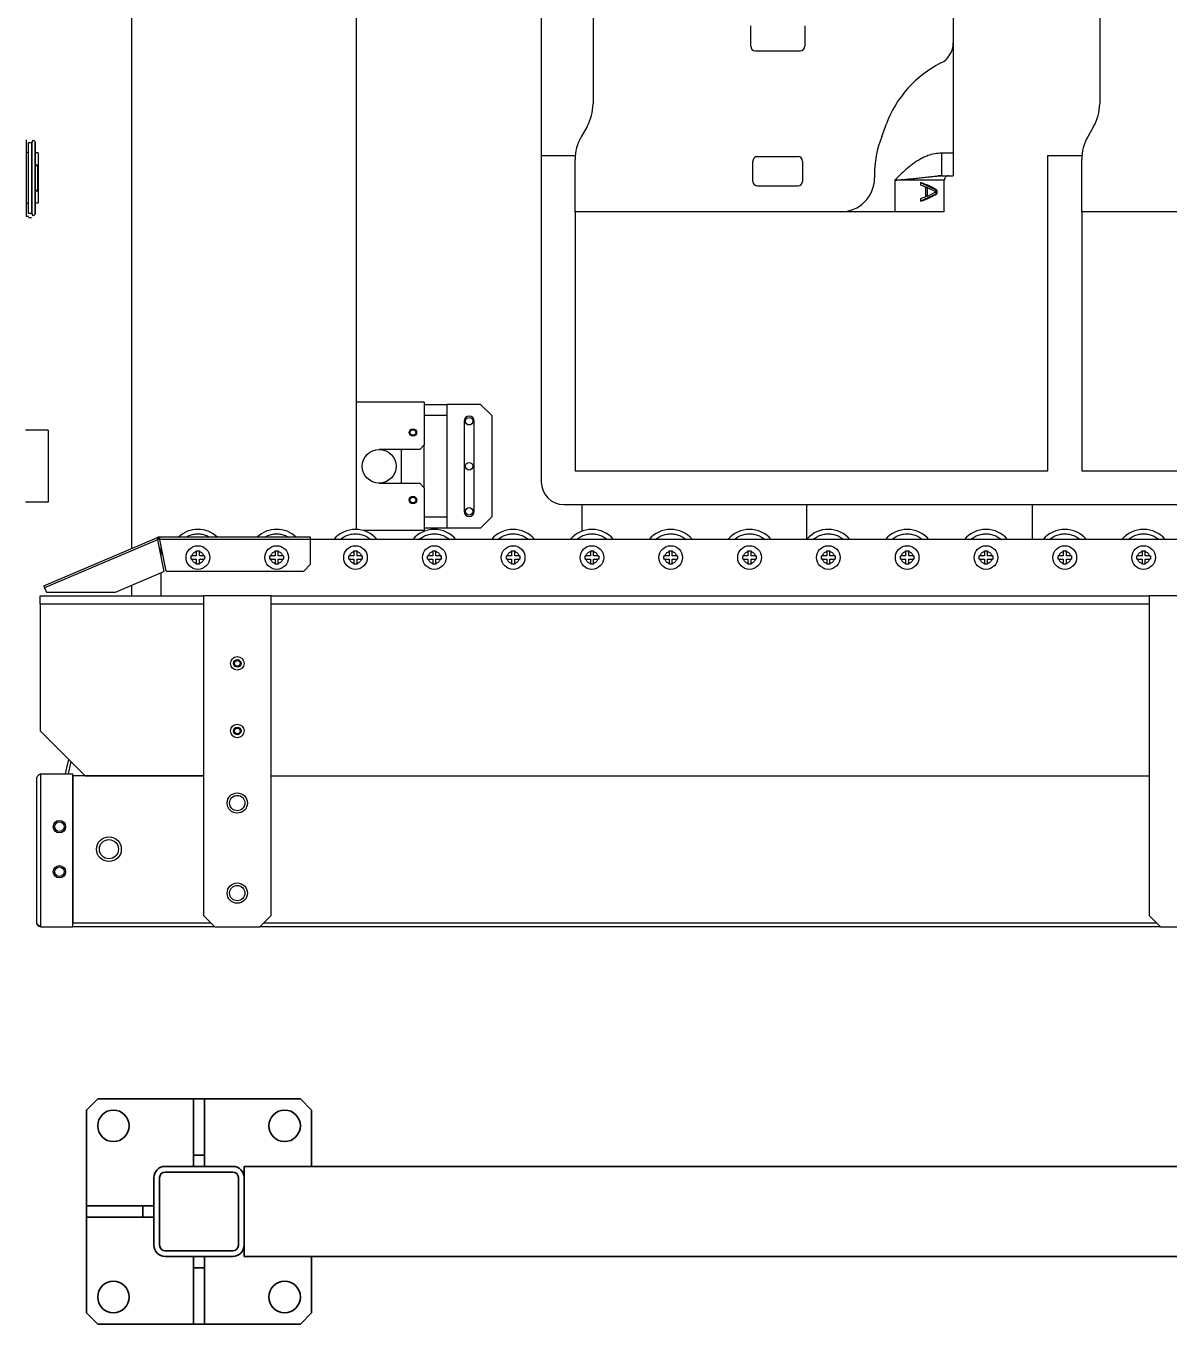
# Model space of a CAD drawing. Header units: millimetres. Extents: x 914 to 910632, y -176 to 682692.
# Drawn here: x 26224 to 26732, y 7520 to 8096 of the extents above; entities that cross this region are included whole.
import ezdxf

# ---------------------------------------------------------------- set-up
doc = ezdxf.new("R2010")
doc.units = ezdxf.units.MM
doc.layers.add('画图', color=3, linetype='Continuous', lineweight=30)

# ---------------------------------------------------------------- blocks, each defined once
blk = doc.blocks.new('SDHGSJH')
at = {"color": 7, "linetype": 'Continuous', "lineweight": 30}
for p, q in [((1543, 504.71), (1523, 504.71)), ((1543, 504.71), (1943, 504.71)), ((1548, 499.71), (1543, 504.71)), ((1943, 504.71), (1938, 499.71)), ((1963, 504.71), (1943, 504.71)), ((1963, 504.71), (2026, 504.71)), ((1968, 499.71), (1963, 504.71)), ((2026, 504.71), (2026, 436.71)), ((2040.26, 504.71), (2026, 504.71)), ((2026, 437.71), (2026, 502.98)), ((2040.26, 504.71), (2040.26, 436.71)), ((2042, 502.98), (2042, 438.45)), ((1548, 357.71), (1548, 499.71)), ((1938, 499.71), (1938, 357.71)), ((1968, 357.71), (1968, 499.71)), ((1938, 437.71), (1548, 437.71)), ((2020.5, 437.71), (1968, 437.71)), ((1968, 437.71), (2026, 437.71)), ((2040.5, 417.71), (2020.5, 437.71)), ((2040.26, 436.71), (2026, 436.71)), ((2040.5, 361.45), (2040.5, 417.71)), ((1518, 357.71), (1548, 357.71)), ((1548, 361.45), (1938, 361.45)), ((1938, 357.71), (1548, 357.71)), ((1938, 357.71), (1968, 357.71)), ((1968, 361.45), (2040.5, 361.45)), ((1987, 357.71), (1968, 357.71)), ((2040.5, 357.71), (1987, 357.71)), ((1987, 347.52), (1987, 357.71)), ((2000, 353.04), (2000, 357.71)), ((2000, 353.04), (2000, 357.71)), ((2040.5, 361.45), (2040.5, 357.71)), ((2007.08, 356.04), (1985.56, 346.91)), ((1988.41, 332.91), (2038.57, 354.2)), ((2038.96, 353.28), (1988.47, 331.85)), ((2037.79, 356.04), (2007.08, 356.04)), ((2038.57, 354.2), (2037.79, 356.04)), ((1923.5, 346.71), (1920.5, 343.71)), ((1984.58, 346.71), (1923.5, 346.71)), ((1984.58, 346.71), (1987.43, 332.71)), ((1988.41, 332.91), (1985.56, 346.91)), ((1547.5, 341.41), (1547.84, 341.41)), ((1547.5, 340.01), (1547.5, 341.41)), ((1549.8, 341.41), (1547.84, 341.41)), ((1549.8, 343.37), (1549.8, 343.71)), ((1549.8, 343.71), (1551.2, 343.71)), ((1549.8, 343.37), (1549.8, 341.41)), ((1551.2, 343.71), (1551.2, 343.37)), ((1551.2, 341.41), (1551.2, 343.37)), ((1553.16, 341.41), (1551.2, 341.41)), ((1553.16, 341.41), (1553.5, 341.41)), ((1553.5, 341.41), (1553.5, 340.01)), ((1582.5, 341.41), (1582.84, 341.41)), ((1582.5, 340.01), (1582.5, 341.41)), ((1584.8, 341.41), (1582.84, 341.41)), ((1584.8, 343.37), (1584.8, 343.71)), ((1584.8, 343.71), (1586.2, 343.71)), ((1584.8, 343.37), (1584.8, 341.41)), ((1586.2, 343.71), (1586.2, 343.37)), ((1586.2, 341.41), (1586.2, 343.37)), ((1588.16, 341.41), (1586.2, 341.41)), ((1588.16, 341.41), (1588.5, 341.41)), ((1588.5, 341.41), (1588.5, 340.01)), ((1617.5, 341.41), (1617.84, 341.41)), ((1617.5, 340.01), (1617.5, 341.41)), ((1619.8, 341.41), (1617.84, 341.41)), ((1619.8, 343.37), (1619.8, 343.71)), ((1619.8, 343.71), (1621.2, 343.71)), ((1619.8, 343.37), (1619.8, 341.41)), ((1621.2, 343.71), (1621.2, 343.37)), ((1621.2, 341.41), (1621.2, 343.37)), ((1623.16, 341.41), (1621.2, 341.41)), ((1623.16, 341.41), (1623.5, 341.41)), ((1623.5, 341.41), (1623.5, 340.01)), ((1652.5, 341.41), (1652.84, 341.41)), ((1652.5, 340.01), (1652.5, 341.41)), ((1654.8, 341.41), (1652.84, 341.41)), ((1654.8, 343.37), (1654.8, 343.71)), ((1654.8, 343.71), (1656.2, 343.71)), ((1654.8, 343.37), (1654.8, 341.41)), ((1656.2, 343.71), (1656.2, 343.37)), ((1656.2, 341.41), (1656.2, 343.37)), ((1658.16, 341.41), (1656.2, 341.41)), ((1658.16, 341.41), (1658.5, 341.41)), ((1658.5, 341.41), (1658.5, 340.01)), ((1687.5, 341.41), (1687.84, 341.41)), ((1687.5, 340.01), (1687.5, 341.41)), ((1689.8, 341.41), (1687.84, 341.41)), ((1689.8, 343.37), (1689.8, 343.71)), ((1689.8, 343.71), (1691.2, 343.71)), ((1689.8, 343.37), (1689.8, 341.41)), ((1691.2, 343.71), (1691.2, 343.37)), ((1691.2, 341.41), (1691.2, 343.37)), ((1693.16, 341.41), (1691.2, 341.41)), ((1693.16, 341.41), (1693.5, 341.41)), ((1693.5, 341.41), (1693.5, 340.01)), ((1722.5, 341.41), (1722.84, 341.41)), ((1722.5, 340.01), (1722.5, 341.41)), ((1724.8, 341.41), (1722.84, 341.41)), ((1724.8, 343.37), (1724.8, 343.71)), ((1724.8, 343.71), (1726.2, 343.71)), ((1724.8, 343.37), (1724.8, 341.41)), ((1726.2, 343.71), (1726.2, 343.37)), ((1726.2, 341.41), (1726.2, 343.37)), ((1728.16, 341.41), (1726.2, 341.41)), ((1728.16, 341.41), (1728.5, 341.41)), ((1728.5, 341.41), (1728.5, 340.01)), ((1757.5, 341.41), (1757.84, 341.41)), ((1757.5, 340.01), (1757.5, 341.41)), ((1759.8, 341.41), (1757.84, 341.41)), ((1759.8, 343.37), (1759.8, 343.71)), ((1759.8, 343.71), (1761.2, 343.71)), ((1759.8, 343.37), (1759.8, 341.41)), ((1761.2, 343.71), (1761.2, 343.37)), ((1761.2, 341.41), (1761.2, 343.37)), ((1763.16, 341.41), (1761.2, 341.41)), ((1763.16, 341.41), (1763.5, 341.41)), ((1763.5, 341.41), (1763.5, 340.01)), ((1792.5, 341.41), (1792.84, 341.41)), ((1792.5, 340.01), (1792.5, 341.41)), ((1794.8, 341.41), (1792.84, 341.41)), ((1794.8, 343.37), (1794.8, 343.71)), ((1794.8, 343.71), (1796.2, 343.71)), ((1794.8, 343.37), (1794.8, 341.41)), ((1796.2, 343.71), (1796.2, 343.37)), ((1796.2, 341.41), (1796.2, 343.37)), ((1798.16, 341.41), (1796.2, 341.41)), ((1798.16, 341.41), (1798.5, 341.41)), ((1798.5, 341.41), (1798.5, 340.01)), ((1827.5, 341.41), (1827.84, 341.41)), ((1827.5, 340.01), (1827.5, 341.41)), ((1829.8, 341.41), (1827.84, 341.41)), ((1829.8, 343.37), (1829.8, 343.71)), ((1829.8, 343.71), (1831.2, 343.71)), ((1829.8, 343.37), (1829.8, 341.41)), ((1831.2, 343.71), (1831.2, 343.37)), ((1831.2, 341.41), (1831.2, 343.37)), ((1833.16, 341.41), (1831.2, 341.41)), ((1833.16, 341.41), (1833.5, 341.41)), ((1833.5, 341.41), (1833.5, 340.01)), ((1862.5, 341.41), (1862.84, 341.41)), ((1862.5, 340.01), (1862.5, 341.41)), ((1864.8, 341.41), (1862.84, 341.41)), ((1864.8, 343.37), (1864.8, 343.71)), ((1864.8, 343.71), (1866.2, 343.71)), ((1864.8, 343.37), (1864.8, 341.41)), ((1866.2, 343.71), (1866.2, 343.37)), ((1866.2, 341.41), (1866.2, 343.37)), ((1868.16, 341.41), (1866.2, 341.41)), ((1868.16, 341.41), (1868.5, 341.41)), ((1868.5, 341.41), (1868.5, 340.01)), ((1897.5, 341.41), (1897.84, 341.41)), ((1897.5, 340.01), (1897.5, 341.41)), ((1899.8, 341.41), (1897.84, 341.41)), ((1899.8, 343.37), (1899.8, 343.71)), ((1899.8, 343.71), (1901.2, 343.71)), ((1899.8, 343.37), (1899.8, 341.41)), ((1901.2, 343.71), (1901.2, 343.37)), ((1901.2, 341.41), (1901.2, 343.37)), ((1903.16, 341.41), (1901.2, 341.41)), ((1903.16, 341.41), (1903.5, 341.41)), ((1903.5, 341.41), (1903.5, 340.01)), ((1920.5, 343.71), (1920.5, 332.71)), ((1932.5, 341.41), (1932.84, 341.41)), ((1932.5, 340.01), (1932.5, 341.41)), ((1934.8, 341.41), (1932.84, 341.41)), ((1934.8, 343.37), (1934.8, 343.71)), ((1934.8, 343.71), (1936.2, 343.71)), ((1934.8, 343.37), (1934.8, 341.41)), ((1936.2, 343.71), (1936.2, 343.37)), ((1936.2, 341.41), (1936.2, 343.37)), ((1938.16, 341.41), (1936.2, 341.41)), ((1938.16, 341.41), (1938.5, 341.41)), ((1938.5, 341.41), (1938.5, 340.01)), ((1967.5, 341.41), (1967.84, 341.41)), ((1967.5, 340.01), (1967.5, 341.41)), ((1969.8, 341.41), (1967.84, 341.41)), ((1969.8, 343.37), (1969.8, 343.71)), ((1969.8, 343.71), (1971.2, 343.71)), ((1969.8, 343.37), (1969.8, 341.41)), ((1971.2, 343.71), (1971.2, 343.37)), ((1971.2, 341.41), (1971.2, 343.37)), ((1973.16, 341.41), (1971.2, 341.41)), ((1973.16, 341.41), (1973.5, 341.41)), ((1973.5, 341.41), (1973.5, 340.01)), ((1547.84, 340.01), (1547.5, 340.01)), ((1547.84, 340.01), (1549.8, 340.01)), ((1549.8, 340.01), (1549.8, 338.05)), ((1549.8, 337.71), (1549.8, 338.05)), ((1551.2, 337.71), (1549.8, 337.71)), ((1551.2, 338.05), (1551.2, 340.01)), ((1551.2, 340.01), (1553.16, 340.01)), ((1551.2, 338.05), (1551.2, 337.71)), ((1553.5, 340.01), (1553.16, 340.01)), ((1582.84, 340.01), (1582.5, 340.01)), ((1582.84, 340.01), (1584.8, 340.01)), ((1584.8, 340.01), (1584.8, 338.05)), ((1584.8, 337.71), (1584.8, 338.05)), ((1586.2, 337.71), (1584.8, 337.71)), ((1586.2, 338.05), (1586.2, 340.01)), ((1586.2, 340.01), (1588.16, 340.01)), ((1586.2, 338.05), (1586.2, 337.71)), ((1588.5, 340.01), (1588.16, 340.01)), ((1617.84, 340.01), (1617.5, 340.01)), ((1617.84, 340.01), (1619.8, 340.01)), ((1619.8, 340.01), (1619.8, 338.05)), ((1619.8, 337.71), (1619.8, 338.05)), ((1621.2, 337.71), (1619.8, 337.71)), ((1621.2, 338.05), (1621.2, 340.01)), ((1621.2, 340.01), (1623.16, 340.01)), ((1621.2, 338.05), (1621.2, 337.71)), ((1623.5, 340.01), (1623.16, 340.01)), ((1652.84, 340.01), (1652.5, 340.01)), ((1652.84, 340.01), (1654.8, 340.01)), ((1654.8, 340.01), (1654.8, 338.05)), ((1654.8, 337.71), (1654.8, 338.05)), ((1656.2, 337.71), (1654.8, 337.71)), ((1656.2, 338.05), (1656.2, 340.01)), ((1656.2, 340.01), (1658.16, 340.01)), ((1656.2, 338.05), (1656.2, 337.71)), ((1658.5, 340.01), (1658.16, 340.01)), ((1687.84, 340.01), (1687.5, 340.01)), ((1687.84, 340.01), (1689.8, 340.01)), ((1689.8, 340.01), (1689.8, 338.05)), ((1689.8, 337.71), (1689.8, 338.05)), ((1691.2, 337.71), (1689.8, 337.71)), ((1691.2, 338.05), (1691.2, 340.01)), ((1691.2, 340.01), (1693.16, 340.01)), ((1691.2, 338.05), (1691.2, 337.71)), ((1693.5, 340.01), (1693.16, 340.01)), ((1722.84, 340.01), (1722.5, 340.01)), ((1722.84, 340.01), (1724.8, 340.01)), ((1724.8, 340.01), (1724.8, 338.05)), ((1724.8, 337.71), (1724.8, 338.05)), ((1726.2, 337.71), (1724.8, 337.71)), ((1726.2, 338.05), (1726.2, 340.01)), ((1726.2, 340.01), (1728.16, 340.01)), ((1726.2, 338.05), (1726.2, 337.71)), ((1728.5, 340.01), (1728.16, 340.01)), ((1757.84, 340.01), (1757.5, 340.01)), ((1757.84, 340.01), (1759.8, 340.01)), ((1759.8, 340.01), (1759.8, 338.05)), ((1759.8, 337.71), (1759.8, 338.05)), ((1761.2, 337.71), (1759.8, 337.71)), ((1761.2, 338.05), (1761.2, 340.01)), ((1761.2, 340.01), (1763.16, 340.01)), ((1761.2, 338.05), (1761.2, 337.71)), ((1763.5, 340.01), (1763.16, 340.01)), ((1792.84, 340.01), (1792.5, 340.01)), ((1792.84, 340.01), (1794.8, 340.01)), ((1794.8, 340.01), (1794.8, 338.05)), ((1794.8, 337.71), (1794.8, 338.05)), ((1796.2, 337.71), (1794.8, 337.71)), ((1796.2, 338.05), (1796.2, 340.01)), ((1796.2, 340.01), (1798.16, 340.01)), ((1796.2, 338.05), (1796.2, 337.71)), ((1798.5, 340.01), (1798.16, 340.01)), ((1827.84, 340.01), (1827.5, 340.01)), ((1827.84, 340.01), (1829.8, 340.01)), ((1829.8, 340.01), (1829.8, 338.05)), ((1829.8, 337.71), (1829.8, 338.05)), ((1831.2, 337.71), (1829.8, 337.71)), ((1831.2, 338.05), (1831.2, 340.01)), ((1831.2, 340.01), (1833.16, 340.01)), ((1831.2, 338.05), (1831.2, 337.71)), ((1833.5, 340.01), (1833.16, 340.01)), ((1862.84, 340.01), (1862.5, 340.01)), ((1862.84, 340.01), (1864.8, 340.01)), ((1864.8, 340.01), (1864.8, 338.05)), ((1864.8, 337.71), (1864.8, 338.05)), ((1866.2, 337.71), (1864.8, 337.71)), ((1866.2, 338.05), (1866.2, 340.01)), ((1866.2, 340.01), (1868.16, 340.01)), ((1866.2, 338.05), (1866.2, 337.71)), ((1868.5, 340.01), (1868.16, 340.01)), ((1897.84, 340.01), (1897.5, 340.01)), ((1897.84, 340.01), (1899.8, 340.01)), ((1899.8, 340.01), (1899.8, 338.05)), ((1899.8, 337.71), (1899.8, 338.05)), ((1901.2, 337.71), (1899.8, 337.71)), ((1901.2, 338.05), (1901.2, 340.01)), ((1901.2, 340.01), (1903.16, 340.01)), ((1901.2, 338.05), (1901.2, 337.71)), ((1903.5, 340.01), (1903.16, 340.01)), ((1932.84, 340.01), (1932.5, 340.01)), ((1932.84, 340.01), (1934.8, 340.01)), ((1934.8, 340.01), (1934.8, 338.05)), ((1934.8, 337.71), (1934.8, 338.05)), ((1936.2, 337.71), (1934.8, 337.71)), ((1936.2, 338.05), (1936.2, 340.01)), ((1936.2, 340.01), (1938.16, 340.01)), ((1936.2, 338.05), (1936.2, 337.71)), ((1938.5, 340.01), (1938.16, 340.01)), ((1967.84, 340.01), (1967.5, 340.01)), ((1967.84, 340.01), (1969.8, 340.01)), ((1969.8, 340.01), (1969.8, 338.05)), ((1969.8, 337.71), (1969.8, 338.05)), ((1971.2, 337.71), (1969.8, 337.71)), ((1971.2, 338.05), (1971.2, 340.01)), ((1971.2, 340.01), (1973.16, 340.01)), ((1971.2, 338.05), (1971.2, 337.71)), ((1973.5, 340.01), (1973.16, 340.01)), ((1986.85, 335.56), (1987, 335.71)), ((1987, 335.71), (1987, 339.84)), ((2000, -336.74), (2000, 336.74)), ((2000, -336.74), (2000, 336.74)), ((1082, 332.71), (1920.5, 332.71)), ((1600, 317.21), (1600, 332.71)), ((1700, 332.59), (1700, 317.21)), ((1800, 317.21), (1800, 329.05)), ((1870, 309.71), (1870, 328.71)), ((1870, 328.71), (1897, 328.71)), ((1920.5, 332.71), (1987.43, 332.71)), ((1920.5, 332.71), (1920.5, 331.71)), ((1920.5, 331.71), (1987.79, 331.71)), ((1987.43, 332.71), (1987.79, 332.71)), ((1987.79, 332.71), (1987.79, 331.71)), ((1988.08, 332.77), (1988.41, 332.91)), ((1988.08, 332.77), (1988.47, 331.85)), ((1845, 327.71), (1840, 322.71)), ((1845, 327.71), (1860, 327.71)), ((1860, 327.71), (1870, 327.71)), ((1860, 322.71), (1860, 327.71)), ((1900, 328.22), (1900, -327.8)), ((1808, 317.21), (1138, 317.21)), ((1840, 277.71), (1840, 322.71)), ((1847.75, 320.21), (1847.75, 280.21)), ((1852.25, 280.21), (1852.25, 320.21)), ((1870, 322.71), (1860, 322.71)), ((1860, 277.71), (1860, 322.71)), ((2037, 316.21), (2047, 316.21)), ((2037, 284.21), (2037, 316.21)), ((1818, 162.21), (1818, 307.21)), ((1870, 309.71), (1872, 307.71)), ((1870, 309.71), (1870, 290.71)), ((1890, 307.71), (1872, 307.71)), ((1880, 307.71), (1880, 292.71)), ((1578, 302.21), (1368, 302.21)), ((1578, 187.21), (1578, 302.21)), ((1803, 302.21), (1593, 302.21)), ((1593, 302.21), (1593, 162.21)), ((1803, 187.21), (1803, 302.21)), ((1872, 292.71), (1870, 290.71)), ((1870, 271.71), (1870, 290.71)), ((1872, 292.71), (1890, 292.71)), ((2037, 284.21), (2047, 284.21)), ((1840, 277.71), (1845, 272.71)), ((1860, 277.71), (1870, 277.71)), ((1860, 272.71), (1860, 277.71)), ((1845, 272.71), (1860, 272.71)), ((1870, 272.71), (1860, 272.71)), ((1870, 271.71), (1900, 271.71)), ((1460, 187.21), (1578, 187.21)), ((1578, 187.21), (1578, 163.93)), ((1639, 187.21), (1639, 173.21)), ((1639, 187.21), (1661, 187.21)), ((1661, 173.21), (1661, 187.21)), ((1661, 187.21), (1685, 187.21)), ((1685, 187.21), (1803, 187.21)), ((1803, 187.21), (1803, 163.93)), ((2042.7, 156.21), (2042.7, 188.21)), ((2042.85, 188.36), (2043.44, 188.95)), ((2042.85, 156.07), (2042.85, 188.36)), ((2043.44, 188.95), (2044.05, 188.24)), ((2044.05, 188.24), (2044.05, 156.18)), ((2045.7, 189.71), (2044.41, 189.71)), ((2044.41, 156.4), (2044.41, 188.03)), ((2044.41, 188.03), (2045.7, 188.03)), ((2046.7, 189.21), (2045.7, 189.21)), ((2045.7, 188.03), (2045.7, 156.4)), ((2046.7, 189.11), (2046.7, 189.21)), ((2046.7, 155.31), (2046.7, 189.11)), ((1642.32, 177.55), (1642.32, 179.21)), ((1642.32, 179.21), (1642.62, 179.21)), ((1649.39, 182.4), (1642.62, 179.21)), ((1642.62, 179.21), (1642.62, 177.55)), ((1646.61, 176.5), (1646.61, 180.25)), ((1647.27, 180.25), (1646.61, 180.25)), ((1647.27, 180.46), (1647.27, 176.3)), ((1649.39, 182.55), (1649.39, 181.3)), ((2041.4, 178.09), (2041.4, 183.31)), ((2042.7, 183.31), (2041.4, 183.31)), ((2045.7, 183.54), (2046.7, 183.54)), ((1642.62, 177.55), (1642.32, 177.55)), ((1642.62, 177.55), (1649.39, 174.35)), ((1646.61, 176.5), (1647.27, 176.5)), ((1649.39, 175.46), (1649.39, 174.21)), ((1702, 164.71), (1702, 173.71)), ((1722, 175.71), (1704, 175.71)), ((1724, 173.71), (1724, 164.71)), ((2041.4, 177.61), (2041.4, 178.09)), ((2041.69, 177.61), (2041.4, 177.61)), ((2041.4, 166.81), (2041.4, 177.61)), ((2041.69, 166.81), (2041.69, 177.61)), ((2042.7, 177.61), (2041.69, 177.61)), ((1640.22, 171.21), (1635, 171.21)), ((1635, 161.21), (1635, 171.21)), ((1641.67, 171.27), (1640.22, 171.02)), ((1640.22, 161.21), (1640.22, 171.21)), ((1641.62, 171.29), (1640.54, 171.23)), ((1670, 171.28), (1670, 172.21)), ((1593, 162.21), (1578, 162.21)), ((1722, 162.71), (1704, 162.71)), ((1818, 162.21), (1803, 162.21)), ((1818, 47.21), (1818, 162.21)), ((2041.4, 166.81), (2041.69, 166.81)), ((2041.4, 166.34), (2041.4, 166.81)), ((2041.4, 161.11), (2041.4, 166.34)), ((2041.69, 166.81), (2042.7, 166.81)), ((1635, 161.21), (1640.22, 161.21)), ((1635, 112.21), (1635, 161.21)), ((2041.4, 161.11), (2042.7, 161.11)), ((2043.44, 155.47), (2042.85, 156.07)), ((2044.05, 156.18), (2043.44, 155.47)), ((2045.7, 156.4), (2044.41, 156.4)), ((2045.7, 160.88), (2046.7, 160.88)), ((1572.68, 149.35), (1575.32, 153.93)), ((1666.82, 153.72), (1664.75, 148.2)), ((1797.68, 149.35), (1800.32, 153.93)), ((2046.7, 155.21), (2046.7, 155.31)), ((1570, 50.07), (1570, 139.35)), ((1795, 50.07), (1795, 139.35)), ((1723, 115.71), (1703, 115.71)), ((1635, 77.21), (1635, 112.21)), ((1701, 104.71), (1701, 113.71)), ((1725, 113.71), (1725, 104.71))]:
    blk.add_line(p, q, dxfattribs=at)
at = {"color": 8, "linetype": 'Continuous', "lineweight": 30}
for p, q in [((1544.74, 502.98), (1941.26, 502.98)), ((1964.74, 502.98), (2026, 502.98)), ((1639, 173.21), (1661, 173.21)), ((2041.4, 178.09), (2042.7, 178.09)), ((1640.22, 171.21), (1641.73, 171.28)), ((2042.7, 166.34), (2041.4, 166.34))]:
    blk.add_line(p, q, dxfattribs=at)
at = {"color": 7, "linetype": 'Continuous', "lineweight": 30, "flags": 128}
for points in [[(2029.27, 436.71), (2028.75, 434.09), (2027.77, 430.44)], [(2038.96, 353.28), (2038.95, 353.3), (2038.93, 353.35), (2038.89, 353.44), (2038.84, 353.55), (2038.79, 353.69), (2038.72, 353.85), (2038.64, 354.02), (2038.57, 354.2)]]:
    blk.add_lwpolyline(points, dxfattribs=at)
at = {"color": 7, "linetype": 'Continuous', "lineweight": 30}
for centre, radius in [((1953, 489.71), 4.5), ((1953, 489.71), 3.4), ((2032, 480.21), 2.75), ((2032, 480.21), 2.1), ((2010, 470.21), 5.5), ((2010, 470.21), 4.25), ((2032, 460.21), 2.75), ((2032, 460.21), 2.1), ((1953, 449.71), 4.5), ((1953, 449.71), 3.4), ((1953, 417.71), 3), ((1953, 417.71), 1.7), ((1953, 417.71), 1.25), ((1953, 387.71), 3), ((1953, 387.71), 1.7), ((1953, 387.71), 1.25), ((1550.5, 340.71), 5.25), ((1585.5, 340.71), 5.25), ((1620.5, 340.71), 5.25), ((1655.5, 340.71), 5.25), ((1690.5, 340.71), 5.25), ((1725.5, 340.71), 5.25), ((1760.5, 340.71), 5.25), ((1795.5, 340.71), 5.25), ((1830.5, 340.71), 5.25), ((1865.5, 340.71), 5.25), ((1900.5, 340.71), 5.25), ((1935.5, 340.71), 5.25), ((1970.5, 340.71), 5.25), ((1850, 320.21), 1.65), ((1875, 315.21), 1.65), ((1875, 315.21), 1.25), ((1890, 300.21), 7.5), ((1850, 300.21), 1.65), ((1875, 285.21), 1.65), ((1875, 285.21), 1.25), ((1850, 280.21), 1.65)]:
    blk.add_circle(centre, radius, dxfattribs=at)
at = {"color": 8, "linetype": 'Continuous', "lineweight": 30}
blk.add_arc((1980, 445.21), 48.85, 343.53649, 349.97853, dxfattribs=at)
at = {"color": 7, "linetype": 'Continuous', "lineweight": 30}
for centre, radius, start, end in [((1550.5, 340.71), 12.5, 219.79182, 320.20818), ((1585.5, 340.71), 12.5, 219.79182, 320.20818), ((1620.5, 340.71), 12.5, 219.79182, 320.20818), ((1655.5, 340.71), 12.5, 219.79182, 320.20818), ((1690.5, 340.71), 12.5, 219.79182, 319.4642), ((1725.5, 340.71), 12.5, 219.79182, 320.20818), ((1760.5, 340.71), 12.5, 219.79182, 320.20818), ((1795.5, 340.71), 12.5, 219.79182, 320.20818), ((1830.5, 340.71), 12.5, 219.79182, 320.20818), ((1865.5, 340.71), 12.5, 219.79182, 320.20818), ((1900.5, 340.71), 12.5, 219.79182, 320.20818), ((1935.5, 340.71), 12.5, 226.05448, 313.94552), ((1970.5, 340.71), 12.5, 226.05448, 313.94552), ((1987.79, 333.45), 0.737, 270, 293), ((1987.79, 333.45), 1.74, 270, 293), ((1808, 307.21), 10, 0, 90), ((1850, 320.21), 2.25, 0, 180), ((1850, 280.21), 2.25, 180, 0), ((1685, 172.21), 15, 90, 180), ((1637, 173.21), 2, 270, 0), ((1704, 173.71), 2, 90, 180), ((1722, 173.71), 2, 0, 90), ((1620, 171.28), 50, 339.44395, 0), ((1558, 163.93), 20, 330, 0), ((1704, 164.71), 2, 180, 270), ((1722, 164.71), 2, 270, 0), ((1783, 163.93), 20, 330, 0), ((1590, 139.35), 20, 150, 180), ((1617.93, 165.76), 50, 296.81873, 339.44395), ((1815, 139.35), 20, 150, 180), ((1645, 112.21), 10, 116.81873, 180), ((1703, 113.71), 2, 90, 180), ((1723, 113.71), 2, 0, 90)]:
    blk.add_arc(centre, radius, start, end, dxfattribs=at)
for centre, major_axis, ratio, start_param, end_param in [((1661, 180.88), (-21.97, -5.46), 0.222648, 5.213182, 5.671735), ((1661, 179.73), (-21.97, -5.34), 0.218533, 5.372125, 5.634447), ((1661, 179.66), (-21.97, -5.34), 0.218533, 5.215446, 5.333273), ((1661, 175.88), (-21.97, 5.46), 0.222648, 0.611451, 1.070003), ((1661, 177.02), (-21.97, 5.34), 0.218533, 0.648739, 0.91106), ((1661, 177.09), (-21.97, 5.34), 0.218533, 0.949912, 1.067739)]:
    blk.add_ellipse(centre, major_axis=major_axis, ratio=ratio, start_param=start_param, end_param=end_param, dxfattribs=at)
for points, knots in [([(2042, 502.98), (2041.97, 503.12), (2041.92, 503.42), (2041.5, 503.86), (2040.92, 504.29), (2040.48, 504.58), (2040.26, 504.71)], [0, 0, 0, 0, 0.254701, 0.50957, 0.764472, 1, 1, 1, 1]), ([(2040.26, 504.71), (2040.49, 504.69), (2040.95, 504.63), (2041.52, 504.23), (2041.92, 503.66), (2041.97, 503.2), (2042, 502.98)], [0, 0, 0, 0, 0.250005, 0.5, 0.749995, 1, 1, 1, 1]), ([(2040.26, 436.71), (2040.49, 436.86), (2040.95, 437.15), (2041.52, 437.58), (2041.92, 438.01), (2041.97, 438.3), (2042, 438.45)], [0, 0, 0, 0, 0.250008, 0.49999, 0.749992, 1, 1, 1, 1]), ([(1547.84, 341.41), (1547.92, 341.64), (1548.08, 342.1), (1548.53, 342.68), (1549.12, 343.14), (1549.57, 343.29), (1549.8, 343.37)], [0, 0, 0, 0, 0.2456202, 0.5000027, 0.754418, 1, 1, 1, 1]), ([(1551.2, 343.37), (1551.43, 343.29), (1551.88, 343.14), (1552.47, 342.68), (1552.92, 342.1), (1553.08, 341.64), (1553.16, 341.41)], [0, 0, 0, 0, 0.245582, 0.4999973, 0.7543798, 1, 1, 1, 1]), ([(1582.84, 341.41), (1582.92, 341.64), (1583.08, 342.1), (1583.53, 342.68), (1584.12, 343.14), (1584.57, 343.29), (1584.8, 343.37)], [0, 0, 0, 0, 0.2456202, 0.5000027, 0.754418, 1, 1, 1, 1]), ([(1586.2, 343.37), (1586.43, 343.29), (1586.88, 343.14), (1587.47, 342.68), (1587.92, 342.1), (1588.08, 341.64), (1588.16, 341.41)], [0, 0, 0, 0, 0.245619, 0.5, 0.754381, 1, 1, 1, 1]), ([(1617.84, 341.41), (1617.92, 341.64), (1618.08, 342.1), (1618.53, 342.68), (1619.12, 343.14), (1619.57, 343.29), (1619.8, 343.37)], [0, 0, 0, 0, 0.2456084, 0.4999949, 0.7544141, 1, 1, 1, 1]), ([(1621.2, 343.37), (1621.43, 343.29), (1621.88, 343.14), (1622.47, 342.68), (1622.92, 342.1), (1623.08, 341.64), (1623.16, 341.41)], [0, 0, 0, 0, 0.2455859, 0.5000051, 0.7543916, 1, 1, 1, 1]), ([(1652.84, 341.41), (1652.92, 341.64), (1653.08, 342.1), (1653.53, 342.68), (1654.12, 343.14), (1654.57, 343.29), (1654.8, 343.37)], [0, 0, 0, 0, 0.245619, 0.5, 0.754381, 1, 1, 1, 1]), ([(1656.2, 343.37), (1656.43, 343.29), (1656.88, 343.14), (1657.47, 342.68), (1657.92, 342.1), (1658.08, 341.64), (1658.16, 341.41)], [0, 0, 0, 0, 0.245582, 0.4999973, 0.7543798, 1, 1, 1, 1]), ([(1687.84, 341.41), (1687.92, 341.64), (1688.08, 342.1), (1688.53, 342.68), (1689.12, 343.14), (1689.57, 343.29), (1689.8, 343.37)], [0, 0, 0, 0, 0.2456202, 0.5000027, 0.754418, 1, 1, 1, 1]), ([(1691.2, 343.37), (1691.43, 343.29), (1691.88, 343.14), (1692.47, 342.68), (1692.92, 342.1), (1693.08, 341.64), (1693.16, 341.41)], [0, 0, 0, 0, 0.245582, 0.4999973, 0.7543798, 1, 1, 1, 1]), ([(1722.84, 341.41), (1722.92, 341.64), (1723.08, 342.1), (1723.53, 342.68), (1724.12, 343.14), (1724.57, 343.29), (1724.8, 343.37)], [0, 0, 0, 0, 0.2456084, 0.4999949, 0.7544141, 1, 1, 1, 1]), ([(1726.2, 343.37), (1726.43, 343.29), (1726.88, 343.14), (1727.47, 342.68), (1727.92, 342.1), (1728.08, 341.64), (1728.16, 341.41)], [0, 0, 0, 0, 0.245619, 0.5, 0.754381, 1, 1, 1, 1]), ([(1757.84, 341.41), (1757.92, 341.64), (1758.08, 342.1), (1758.53, 342.68), (1759.12, 343.14), (1759.57, 343.29), (1759.8, 343.37)], [0, 0, 0, 0, 0.245619, 0.5, 0.754381, 1, 1, 1, 1]), ([(1761.2, 343.37), (1761.43, 343.29), (1761.88, 343.14), (1762.47, 342.68), (1762.92, 342.1), (1763.08, 341.64), (1763.16, 341.41)], [0, 0, 0, 0, 0.2455859, 0.5000051, 0.7543916, 1, 1, 1, 1]), ([(1792.84, 341.41), (1792.92, 341.64), (1793.08, 342.1), (1793.53, 342.68), (1794.12, 343.14), (1794.57, 343.29), (1794.8, 343.37)], [0, 0, 0, 0, 0.2456202, 0.5000027, 0.754418, 1, 1, 1, 1]), ([(1796.2, 343.37), (1796.43, 343.29), (1796.88, 343.14), (1797.47, 342.68), (1797.92, 342.1), (1798.08, 341.64), (1798.16, 341.41)], [0, 0, 0, 0, 0.245582, 0.4999973, 0.7543798, 1, 1, 1, 1]), ([(1827.84, 341.41), (1827.92, 341.64), (1828.08, 342.1), (1828.53, 342.68), (1829.12, 343.14), (1829.57, 343.29), (1829.8, 343.37)], [0, 0, 0, 0, 0.2456202, 0.5000027, 0.754418, 1, 1, 1, 1]), ([(1831.2, 343.37), (1831.43, 343.29), (1831.88, 343.14), (1832.47, 342.68), (1832.92, 342.1), (1833.08, 341.64), (1833.16, 341.41)], [0, 0, 0, 0, 0.245619, 0.5, 0.754381, 1, 1, 1, 1]), ([(1862.84, 341.41), (1862.92, 341.64), (1863.08, 342.1), (1863.53, 342.68), (1864.12, 343.14), (1864.57, 343.29), (1864.8, 343.37)], [0, 0, 0, 0, 0.2456084, 0.4999949, 0.7544141, 1, 1, 1, 1]), ([(1866.2, 343.37), (1866.43, 343.29), (1866.88, 343.14), (1867.47, 342.68), (1867.92, 342.1), (1868.08, 341.64), (1868.16, 341.41)], [0, 0, 0, 0, 0.245617, 0.499995, 0.754399, 1, 1, 1, 1]), ([(1897.84, 341.41), (1897.92, 341.64), (1898.08, 342.1), (1898.53, 342.68), (1899.12, 343.14), (1899.57, 343.29), (1899.8, 343.37)], [0, 0, 0, 0, 0.245619, 0.5, 0.754381, 1, 1, 1, 1]), ([(1901.2, 343.37), (1901.43, 343.29), (1901.88, 343.14), (1902.47, 342.68), (1902.92, 342.1), (1903.08, 341.64), (1903.16, 341.41)], [0, 0, 0, 0, 0.245582, 0.4999973, 0.7543798, 1, 1, 1, 1]), ([(1932.84, 341.41), (1932.92, 341.64), (1933.08, 342.1), (1933.53, 342.68), (1934.12, 343.14), (1934.57, 343.29), (1934.8, 343.37)], [0, 0, 0, 0, 0.2456202, 0.5000027, 0.754418, 1, 1, 1, 1]), ([(1936.2, 343.37), (1936.43, 343.29), (1936.88, 343.14), (1937.47, 342.68), (1937.92, 342.1), (1938.08, 341.64), (1938.16, 341.41)], [0, 0, 0, 0, 0.245582, 0.4999973, 0.7543798, 1, 1, 1, 1]), ([(1967.84, 341.41), (1967.92, 341.64), (1968.08, 342.1), (1968.53, 342.68), (1969.12, 343.14), (1969.57, 343.29), (1969.8, 343.37)], [0, 0, 0, 0, 0.2456202, 0.5000027, 0.754418, 1, 1, 1, 1]), ([(1971.2, 343.37), (1971.43, 343.29), (1971.88, 343.14), (1972.47, 342.68), (1972.92, 342.1), (1973.08, 341.64), (1973.16, 341.41)], [0, 0, 0, 0, 0.245619, 0.5, 0.754381, 1, 1, 1, 1]), ([(1549.8, 338.05), (1549.57, 338.13), (1549.12, 338.29), (1548.53, 338.75), (1548.08, 339.33), (1547.92, 339.79), (1547.84, 340.01)], [0, 0, 0, 0, 0.245583, 0.5, 0.754417, 1, 1, 1, 1]), ([(1553.16, 340.01), (1553.08, 339.79), (1552.92, 339.33), (1552.47, 338.75), (1551.88, 338.29), (1551.43, 338.13), (1551.2, 338.05)], [0, 0, 0, 0, 0.245583, 0.5, 0.754417, 1, 1, 1, 1]), ([(1584.8, 338.05), (1584.57, 338.13), (1584.12, 338.29), (1583.53, 338.75), (1583.08, 339.33), (1582.92, 339.79), (1582.84, 340.01)], [0, 0, 0, 0, 0.245583, 0.5, 0.754417, 1, 1, 1, 1]), ([(1588.16, 340.01), (1588.08, 339.79), (1587.92, 339.33), (1587.47, 338.75), (1586.88, 338.29), (1586.43, 338.13), (1586.2, 338.05)], [0, 0, 0, 0, 0.245582, 0.4999973, 0.7543798, 1, 1, 1, 1]), ([(1619.8, 338.05), (1619.57, 338.13), (1619.12, 338.29), (1618.53, 338.75), (1618.08, 339.33), (1617.92, 339.79), (1617.84, 340.01)], [0, 0, 0, 0, 0.2455872, 0.5000078, 0.7544284, 1, 1, 1, 1]), ([(1623.16, 340.01), (1623.08, 339.79), (1622.92, 339.33), (1622.47, 338.75), (1621.88, 338.29), (1621.43, 338.13), (1621.2, 338.05)], [0, 0, 0, 0, 0.245572, 0.499992, 0.754413, 1, 1, 1, 1]), ([(1654.8, 338.05), (1654.57, 338.13), (1654.12, 338.29), (1653.53, 338.75), (1653.08, 339.33), (1652.92, 339.79), (1652.84, 340.01)], [0, 0, 0, 0, 0.2456202, 0.5000027, 0.754418, 1, 1, 1, 1]), ([(1658.16, 340.01), (1658.08, 339.79), (1657.92, 339.33), (1657.47, 338.75), (1656.88, 338.29), (1656.43, 338.13), (1656.2, 338.05)], [0, 0, 0, 0, 0.245583, 0.5, 0.754417, 1, 1, 1, 1]), ([(1689.8, 338.05), (1689.57, 338.13), (1689.12, 338.29), (1688.53, 338.75), (1688.08, 339.33), (1687.92, 339.79), (1687.84, 340.01)], [0, 0, 0, 0, 0.245583, 0.5, 0.754417, 1, 1, 1, 1]), ([(1693.16, 340.01), (1693.08, 339.79), (1692.92, 339.33), (1692.47, 338.75), (1691.88, 338.29), (1691.43, 338.13), (1691.2, 338.05)], [0, 0, 0, 0, 0.245583, 0.5, 0.754417, 1, 1, 1, 1]), ([(1724.8, 338.05), (1724.57, 338.13), (1724.12, 338.29), (1723.53, 338.75), (1723.08, 339.33), (1722.92, 339.79), (1722.84, 340.01)], [0, 0, 0, 0, 0.2455872, 0.5000078, 0.7544284, 1, 1, 1, 1]), ([(1728.16, 340.01), (1728.08, 339.79), (1727.92, 339.33), (1727.47, 338.75), (1726.88, 338.29), (1726.43, 338.13), (1726.2, 338.05)], [0, 0, 0, 0, 0.245582, 0.4999973, 0.7543798, 1, 1, 1, 1]), ([(1759.8, 338.05), (1759.57, 338.13), (1759.12, 338.29), (1758.53, 338.75), (1758.08, 339.33), (1757.92, 339.79), (1757.84, 340.01)], [0, 0, 0, 0, 0.2456202, 0.5000027, 0.754418, 1, 1, 1, 1]), ([(1763.16, 340.01), (1763.08, 339.79), (1762.92, 339.33), (1762.47, 338.75), (1761.88, 338.29), (1761.43, 338.13), (1761.2, 338.05)], [0, 0, 0, 0, 0.245572, 0.499992, 0.754413, 1, 1, 1, 1]), ([(1794.8, 338.05), (1794.57, 338.13), (1794.12, 338.29), (1793.53, 338.75), (1793.08, 339.33), (1792.92, 339.79), (1792.84, 340.01)], [0, 0, 0, 0, 0.245583, 0.5, 0.754417, 1, 1, 1, 1]), ([(1798.16, 340.01), (1798.08, 339.79), (1797.92, 339.33), (1797.47, 338.75), (1796.88, 338.29), (1796.43, 338.13), (1796.2, 338.05)], [0, 0, 0, 0, 0.245583, 0.5, 0.754417, 1, 1, 1, 1]), ([(1829.8, 338.05), (1829.57, 338.13), (1829.12, 338.29), (1828.53, 338.75), (1828.08, 339.33), (1827.92, 339.79), (1827.84, 340.01)], [0, 0, 0, 0, 0.245583, 0.5, 0.754417, 1, 1, 1, 1]), ([(1833.16, 340.01), (1833.08, 339.79), (1832.92, 339.33), (1832.47, 338.75), (1831.88, 338.29), (1831.43, 338.13), (1831.2, 338.05)], [0, 0, 0, 0, 0.245582, 0.4999973, 0.7543798, 1, 1, 1, 1]), ([(1864.8, 338.05), (1864.57, 338.13), (1864.12, 338.29), (1863.53, 338.75), (1863.08, 339.33), (1862.92, 339.79), (1862.84, 340.01)], [0, 0, 0, 0, 0.2455872, 0.5000078, 0.7544284, 1, 1, 1, 1]), ([(1868.16, 340.01), (1868.08, 339.79), (1867.92, 339.33), (1867.47, 338.75), (1866.88, 338.29), (1866.43, 338.13), (1866.2, 338.05)], [0, 0, 0, 0, 0.245564, 0.500002, 0.754382, 1, 1, 1, 1]), ([(1899.8, 338.05), (1899.57, 338.13), (1899.12, 338.29), (1898.53, 338.75), (1898.08, 339.33), (1897.92, 339.79), (1897.84, 340.01)], [0, 0, 0, 0, 0.2456202, 0.5000027, 0.754418, 1, 1, 1, 1]), ([(1903.16, 340.01), (1903.08, 339.79), (1902.92, 339.33), (1902.47, 338.75), (1901.88, 338.29), (1901.43, 338.13), (1901.2, 338.05)], [0, 0, 0, 0, 0.245583, 0.5, 0.754417, 1, 1, 1, 1]), ([(1934.8, 338.05), (1934.57, 338.13), (1934.12, 338.29), (1933.53, 338.75), (1933.08, 339.33), (1932.92, 339.79), (1932.84, 340.01)], [0, 0, 0, 0, 0.245583, 0.5, 0.754417, 1, 1, 1, 1]), ([(1938.16, 340.01), (1938.08, 339.79), (1937.92, 339.33), (1937.47, 338.75), (1936.88, 338.29), (1936.43, 338.13), (1936.2, 338.05)], [0, 0, 0, 0, 0.245583, 0.5, 0.754417, 1, 1, 1, 1]), ([(1969.8, 338.05), (1969.57, 338.13), (1969.12, 338.29), (1968.53, 338.75), (1968.08, 339.33), (1967.92, 339.79), (1967.84, 340.01)], [0, 0, 0, 0, 0.245583, 0.5, 0.754417, 1, 1, 1, 1]), ([(1973.16, 340.01), (1973.08, 339.79), (1972.92, 339.33), (1972.47, 338.75), (1971.88, 338.29), (1971.43, 338.13), (1971.2, 338.05)], [0, 0, 0, 0, 0.245582, 0.4999973, 0.7543798, 1, 1, 1, 1]), ([(1987.79, 331.71), (1987.76, 331.73), (1987.7, 331.76), (1987.61, 331.99), (1987.52, 332.32), (1987.46, 332.58), (1987.43, 332.71)], [0, 0, 0, 0, 0.249971, 0.500035, 0.749998, 1, 1, 1, 1]), ([(1988.41, 332.91), (1988.43, 332.78), (1988.48, 332.51), (1988.53, 332.18), (1988.53, 331.93), (1988.49, 331.88), (1988.47, 331.85)], [0, 0, 0, 0, 0.249983, 0.499997, 0.750014, 1, 1, 1, 1]), ([(2042.85, 188.36), (2042.82, 188.34), (2042.78, 188.29), (2042.73, 188.25), (2042.71, 188.22), (2042.7, 188.21), (2042.7, 188.21)], [0, 0, 0, 0, 0.2835309, 0.5411474, 0.7776579, 1, 1, 1, 1]), ([(2042.7, 188.21), (2042.7, 188.21), (2042.71, 188.22), (2042.73, 188.25), (2042.78, 188.29), (2042.82, 188.34), (2042.85, 188.36)], [0, 0, 0, 0, 0.222294, 0.459012, 0.716347, 1, 1, 1, 1]), ([(2044.41, 188.03), (2044.37, 188.03), (2044.3, 188.04), (2044.16, 188.11), (2044.1, 188.19), (2044.05, 188.24)], [0, 0, 0, 0, 0.23581, 0.500801, 1, 1, 1, 1]), ([(1640.22, 161.21), (1641.24, 161.27), (1643.3, 161.38), (1645.92, 162.13), (1648.12, 163.02), (1649.95, 163.97), (1651.83, 165.13), (1653.73, 166.5), (1655.62, 168.06), (1657.42, 169.69), (1659.2, 171.41), (1660.38, 172.6), (1661, 173.21)], [0, 0, 0, 0, 0.124884, 0.249809, 0.329578, 0.412736, 0.499847, 0.598905, 0.697884, 0.796583, 0.894156, 1, 1, 1, 1]), ([(2042.7, 156.21), (2042.7, 156.21), (2042.71, 156.21), (2042.73, 156.18), (2042.78, 156.13), (2042.82, 156.09), (2042.85, 156.07)], [0, 0, 0, 0, 0.222358, 0.458963, 0.716598, 1, 1, 1, 1]), ([(2042.85, 156.07), (2042.82, 156.09), (2042.78, 156.13), (2042.73, 156.18), (2042.71, 156.21), (2042.7, 156.21), (2042.7, 156.21)], [0, 0, 0, 0, 0.2835248, 0.5408781, 0.7776901, 1, 1, 1, 1]), ([(2044.05, 156.18), (2044.1, 156.24), (2044.16, 156.31), (2044.3, 156.38), (2044.37, 156.39), (2044.41, 156.4)], [0, 0, 0, 0, 0.498869, 0.763973, 1, 1, 1, 1])]:
    blk.add_open_spline(points, degree=3, knots=knots, dxfattribs=at)
at = {"color": 8, "linetype": 'Continuous', "lineweight": 30}
for points, knots in [([(1557.22, 332.71), (1556.9, 332.44), (1556.05, 331.7), (1554.41, 330.9), (1552.46, 330.33), (1550.5, 330.15), (1548.54, 330.33), (1546.59, 330.9), (1544.95, 331.7), (1544.1, 332.44), (1543.78, 332.71)], [0, 0, 0, 0, 0.085407, 0.230066, 0.36896, 0.499997, 0.631034, 0.769928, 0.914587, 1, 1, 1, 1]), ([(1592.22, 332.71), (1591.9, 332.44), (1591.05, 331.7), (1589.41, 330.9), (1587.46, 330.33), (1585.5, 330.15), (1583.54, 330.33), (1581.59, 330.9), (1579.95, 331.7), (1579.1, 332.44), (1578.78, 332.71)], [0, 0, 0, 0, 0.085407, 0.230073, 0.368959, 0.500004, 0.631041, 0.769934, 0.914593, 1, 1, 1, 1]), ([(1627.22, 332.71), (1626.9, 332.44), (1626.05, 331.7), (1624.41, 330.9), (1622.46, 330.33), (1620.5, 330.15), (1618.54, 330.33), (1616.59, 330.9), (1614.95, 331.7), (1614.1, 332.44), (1613.78, 332.71)], [0, 0, 0, 0, 0.085407, 0.230073, 0.368959, 0.499996, 0.631041, 0.769927, 0.914593, 1, 1, 1, 1]), ([(1662.22, 332.71), (1661.9, 332.44), (1661.05, 331.7), (1659.41, 330.9), (1657.46, 330.33), (1655.5, 330.15), (1653.54, 330.33), (1651.59, 330.9), (1649.95, 331.7), (1649.1, 332.44), (1648.78, 332.71)], [0, 0, 0, 0, 0.085407, 0.230066, 0.368959, 0.499996, 0.631041, 0.769927, 0.914593, 1, 1, 1, 1]), ([(1697.22, 332.71), (1696.9, 332.44), (1696.05, 331.7), (1694.41, 330.9), (1692.46, 330.33), (1690.5, 330.15), (1688.54, 330.33), (1686.59, 330.9), (1684.95, 331.7), (1684.1, 332.44), (1683.78, 332.71)], [0, 0, 0, 0, 0.085407, 0.230073, 0.368967, 0.500004, 0.631041, 0.769934, 0.914593, 1, 1, 1, 1]), ([(1732.22, 332.71), (1731.9, 332.44), (1731.05, 331.7), (1729.41, 330.9), (1727.46, 330.33), (1725.5, 330.15), (1723.54, 330.33), (1721.59, 330.9), (1719.95, 331.7), (1719.1, 332.44), (1718.78, 332.71)], [0, 0, 0, 0, 0.085407, 0.230073, 0.368959, 0.500004, 0.631041, 0.769934, 0.914593, 1, 1, 1, 1]), ([(1767.22, 332.71), (1766.9, 332.44), (1766.05, 331.7), (1764.41, 330.9), (1762.46, 330.33), (1760.5, 330.15), (1758.54, 330.33), (1756.59, 330.9), (1754.95, 331.7), (1754.1, 332.44), (1753.78, 332.71)], [0, 0, 0, 0, 0.085407, 0.230066, 0.368959, 0.499996, 0.631041, 0.769927, 0.914593, 1, 1, 1, 1]), ([(1802.22, 332.71), (1801.9, 332.44), (1801.05, 331.7), (1799.41, 330.9), (1797.46, 330.33), (1795.5, 330.15), (1793.54, 330.33), (1791.59, 330.9), (1789.95, 331.7), (1789.1, 332.44), (1788.78, 332.71)], [0, 0, 0, 0, 0.0854067, 0.2300659, 0.3689595, 0.4999964, 0.6310333, 0.7699269, 0.9145933, 1, 1, 1, 1]), ([(1837.22, 332.71), (1836.9, 332.44), (1836.05, 331.7), (1834.41, 330.9), (1832.46, 330.33), (1830.5, 330.15), (1828.54, 330.33), (1826.59, 330.9), (1824.95, 331.7), (1824.1, 332.44), (1823.78, 332.71)], [0, 0, 0, 0, 0.085407, 0.230073, 0.368959, 0.500004, 0.631041, 0.769934, 0.914593, 1, 1, 1, 1]), ([(1872.22, 332.71), (1871.9, 332.44), (1871.05, 331.7), (1869.41, 330.9), (1867.46, 330.33), (1865.5, 330.15), (1863.54, 330.33), (1861.59, 330.9), (1859.95, 331.7), (1859.1, 332.44), (1858.78, 332.71)], [0, 0, 0, 0, 0.085407, 0.230073, 0.368959, 0.500004, 0.631041, 0.769927, 0.914593, 1, 1, 1, 1]), ([(1907.22, 332.71), (1906.9, 332.44), (1906.05, 331.7), (1904.41, 330.9), (1902.46, 330.33), (1900.5, 330.15), (1898.54, 330.33), (1896.59, 330.9), (1894.95, 331.7), (1894.1, 332.44), (1893.78, 332.71)], [0, 0, 0, 0, 0.085407, 0.230066, 0.368959, 0.499996, 0.631041, 0.769927, 0.914593, 1, 1, 1, 1]), ([(1940.84, 331.71), (1940.36, 331.44), (1939.28, 330.83), (1937.46, 330.34), (1935.5, 330.15), (1933.54, 330.34), (1931.72, 330.83), (1930.64, 331.44), (1930.16, 331.71)], [0, 0, 0, 0, 0.147781, 0.329016, 0.5, 0.670984, 0.852219, 1, 1, 1, 1]), ([(1975.84, 331.71), (1975.36, 331.44), (1974.28, 330.83), (1972.46, 330.34), (1970.5, 330.15), (1968.54, 330.34), (1966.72, 330.83), (1965.64, 331.44), (1965.16, 331.71)], [0, 0, 0, 0, 0.1477806, 0.3290059, 0.5000002, 0.6709839, 0.8522194, 1, 1, 1, 1]), ([(1661, 173.21), (1660.38, 173.16), (1659.23, 173.05), (1657.64, 172.9), (1656.3, 172.78), (1654.95, 172.65), (1653.57, 172.52), (1652.12, 172.38), (1650.81, 172.24), (1649.03, 172.06), (1646.95, 171.83), (1644.56, 171.56), (1642.84, 171.35), (1641.87, 171.3), (1641.62, 171.29)], [0, 0, 0, 0, 0.084723, 0.158303, 0.220753, 0.272048, 0.347834, 0.41844, 0.483867, 0.544107, 0.690142, 0.816086, 0.952101, 1, 1, 1, 1])]:
    blk.add_open_spline(points, degree=3, knots=knots, dxfattribs=at)
blk = doc.blocks.new('前门')
at = {"color": 4, "linetype": 'Continuous', "lineweight": 35}
for p, q in [((1171143.7, -784688.73), (1171138.7, -784693.73)), ((1171143.7, -784688.73), (1171186.2, -784688.73)), ((1171186.2, -784688.73), (1171191.2, -784688.73)), ((1171186.2, -784713.73), (1171186.2, -784688.73)), ((1171191.2, -784688.73), (1171233.7, -784688.73)), ((1171191.2, -784713.73), (1171191.2, -784688.73)), ((1171238.7, -784693.73), (1171233.7, -784688.73)), ((1171138.7, -784736.23), (1171138.7, -784693.73)), ((1171238.7, -784693.73), (1171238.7, -784718.73)), ((1171186.2, -784718.73), (1171186.2, -784713.73)), ((1171186.2, -784713.73), (1171191.2, -784713.73)), ((1171191.2, -784718.73), (1171191.2, -784713.73)), ((1171203.7, -784718.73), (1171173.7, -784718.73)), ((1171208.7, -784718.73), (1172068.7, -784718.73)), ((1171208.7, -784758.73), (1171208.7, -784718.73)), ((1171168.7, -784723.73), (1171168.7, -784753.73)), ((1171171.2, -784723.73), (1171171.2, -784753.73)), ((1171203.7, -784721.23), (1171173.7, -784721.23)), ((1171206.2, -784753.73), (1171206.2, -784723.73)), ((1171208.7, -784753.73), (1171208.7, -784723.73)), ((1171138.7, -784741.23), (1171138.7, -784736.23)), ((1171163.7, -784736.23), (1171138.7, -784736.23)), ((1171163.7, -784741.23), (1171163.7, -784736.23)), ((1171168.7, -784736.23), (1171163.7, -784736.23)), ((1171138.7, -784783.73), (1171138.7, -784741.23)), ((1171163.7, -784741.23), (1171138.7, -784741.23)), ((1171168.7, -784741.23), (1171163.7, -784741.23)), ((1171173.7, -784756.23), (1171203.7, -784756.23)), ((1171173.7, -784758.73), (1171203.7, -784758.73)), ((1171186.2, -784763.73), (1171186.2, -784758.73)), ((1171191.2, -784763.73), (1171191.2, -784758.73)), ((1171208.7, -784758.73), (1172068.7, -784758.73)), ((1171238.7, -784758.73), (1171238.7, -784783.73)), ((1171186.2, -784763.73), (1171191.2, -784763.73)), ((1171186.2, -784788.73), (1171186.2, -784763.73)), ((1171191.2, -784788.73), (1171191.2, -784763.73)), ((1171138.7, -784783.73), (1171143.7, -784788.73)), ((1171233.7, -784788.73), (1171238.7, -784783.73)), ((1171186.2, -784788.73), (1171143.7, -784788.73)), ((1171186.2, -784788.73), (1171191.2, -784788.73)), ((1171233.7, -784788.73), (1171191.2, -784788.73))]:
    blk.add_line(p, q, dxfattribs=at)
for centre in [(1171150.7, -784700.73), (1171226.7, -784700.73), (1171150.7, -784776.73), (1171226.7, -784776.73)]:
    blk.add_circle(centre, 7, dxfattribs=at)
for centre, radius, start, end in [((1171173.7, -784723.73), 5, 90, 180), ((1171203.7, -784723.73), 5, 0, 90), ((1171173.7, -784723.73), 2.5, 90, 180), ((1171203.7, -784723.73), 2.5, 0, 90), ((1171173.7, -784753.73), 5, 180, 270), ((1171173.7, -784753.73), 2.5, 180, 270), ((1171203.7, -784753.73), 2.5, 270, 0), ((1171203.7, -784753.73), 5, 270, 0)]:
    blk.add_arc(centre, radius, start, end, dxfattribs=at)

msp = doc.modelspace()

# ---------------------------------------------------------------- block references
at = {"color": 4, "lineweight": 30}
msp.add_blockref('前门', (-1144887.958, 792308.826), dxfattribs=at)
at = {"layer": '画图', "color": 4, "lineweight": 30, "rotation": 180}
msp.add_blockref('SDHGSJH', (28270.737, 8201.125), dxfattribs=at)

doc.saveas('drawing.dxf')
